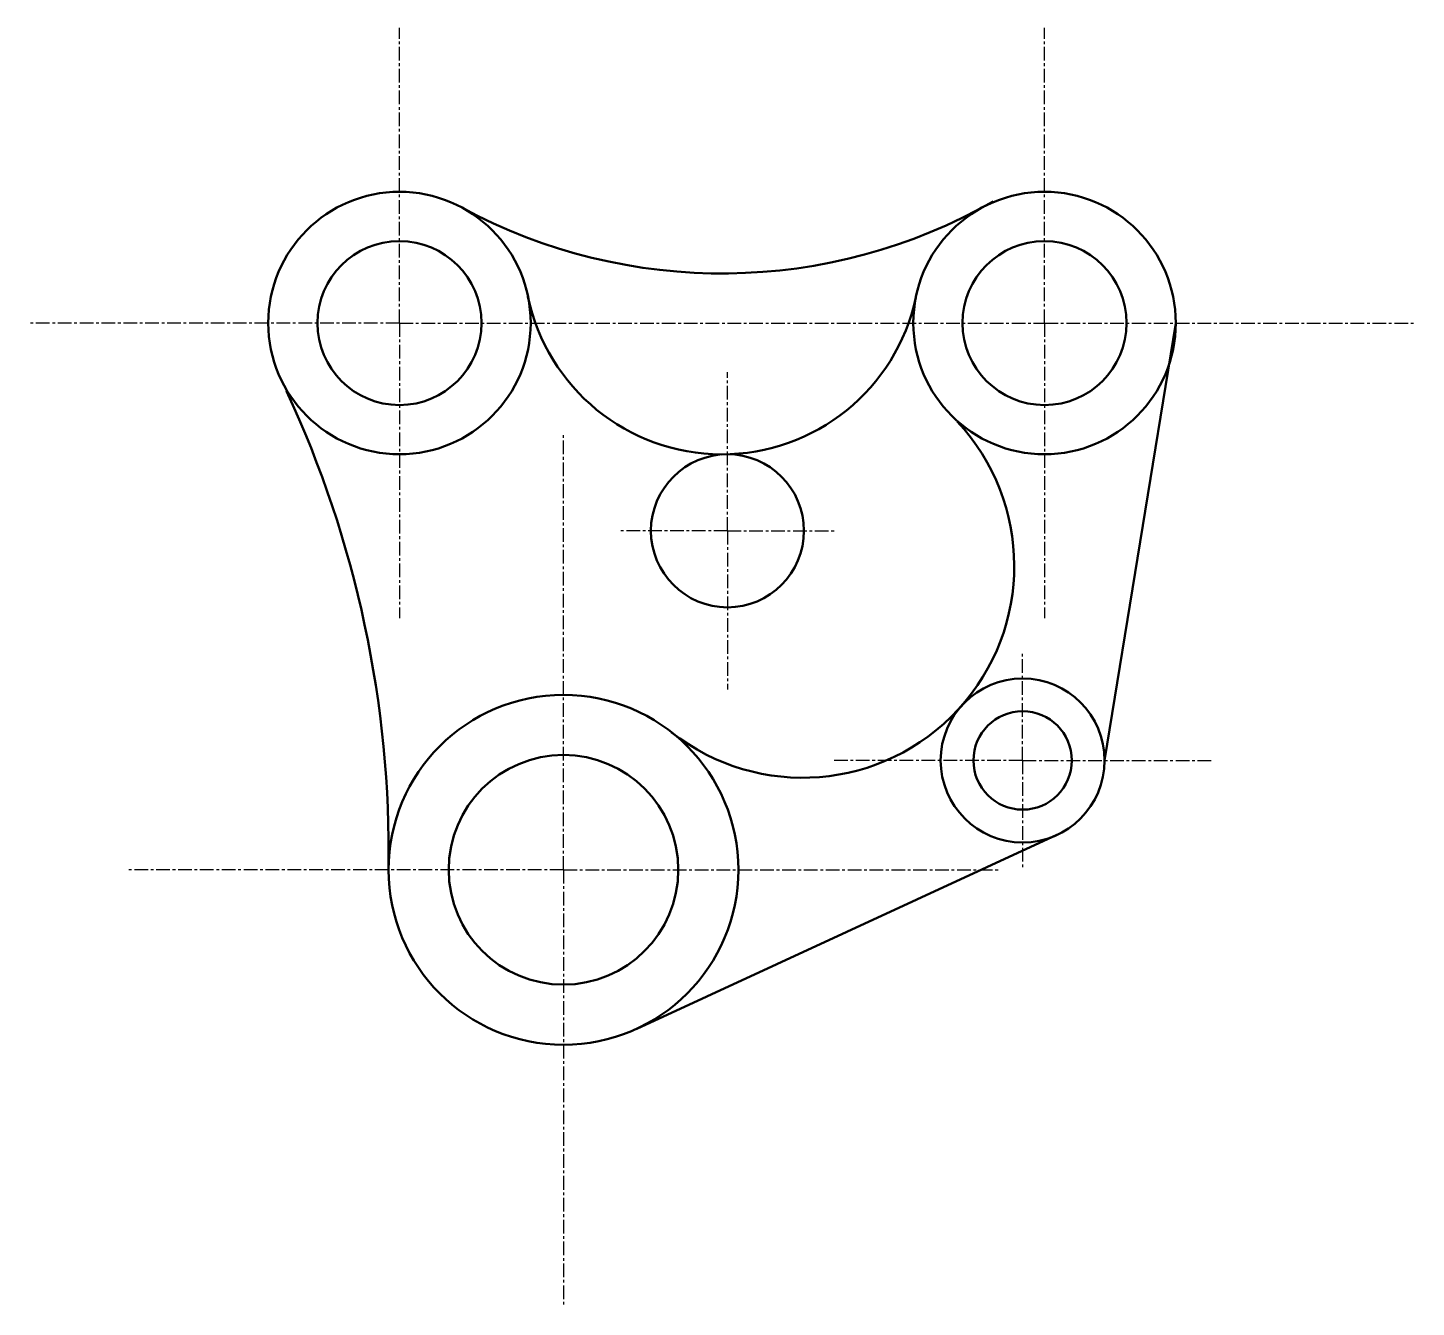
# Model space of a CAD drawing. Header units: inches. Extents: x -57688 to 420, y 0 to 11666.
# Drawn here: x -57688.5 to -57561.5, y 11548.5 to 11665.5 of the extents above.
import ezdxf

# ---------------------------------------------------------------- set-up
doc = ezdxf.new("R2010")
doc.units = ezdxf.units.IN
doc.header["$MEASUREMENT"] = 0
doc.linetypes.add('CENTER', pattern=[2, 1.25, -0.25, 0.25, -0.25])
doc.layers.add('中心线', color=1, linetype='CENTER', lineweight=25)
doc.layers.add('粗实线', color=7, linetype='Continuous', lineweight=50)

msp = doc.modelspace()

# ---------------------------------------------------------------- linework, layer by layer
at = {"layer": '中心线'}
for p, q in [((-57654.5, 11638.5), (-57654.5, 11665.5)), ((-57595.5, 11638.5), (-57595.5, 11665.5)), ((-57654.5, 11638.5), (-57688.5, 11638.5)), ((-57654.5, 11638.5), (-57595.5, 11638.5)), ((-57654.5, 11638.5), (-57654.5, 11611.5)), ((-57595.5, 11638.5), (-57561.5, 11638.5)), ((-57595.5, 11638.5), (-57595.5, 11611.5)), ((-57624.5, 11619.5), (-57624.5, 11634)), ((-57639.5, 11588.5), (-57639.5, 11628.5)), ((-57624.5, 11619.5), (-57634.5, 11619.5)), ((-57624.5, 11619.5), (-57624.5, 11605)), ((-57624.5, 11619.5), (-57614.5, 11619.5)), ((-57597.5, 11598.5), (-57597.5, 11608.5)), ((-57597.5, 11598.5), (-57615, 11598.5)), ((-57597.5, 11598.5), (-57580, 11598.5)), ((-57597.5, 11598.5), (-57597.5, 11588.5)), ((-57639.5, 11588.5), (-57679.5, 11588.5)), ((-57639.5, 11588.5), (-57599.5, 11588.5)), ((-57639.5, 11588.5), (-57639.5, 11548.5))]:
    msp.add_line(p, q, dxfattribs=at)
at = {"layer": '粗实线'}
for p, q in [((-57583.5, 11638.5), (-57590, 11598.5)), ((-57632.8, 11573.97), (-57594.36, 11591.69))]:
    msp.add_line(p, q, dxfattribs=at)
for centre, radius in [((-57654.5, 11638.5), 12), ((-57595.5, 11638.5), 12), ((-57654.5, 11638.5), 7.5), ((-57595.5, 11638.5), 7.5), ((-57624.5, 11619.5), 7), ((-57597.5, 11598.5), 7.5), ((-57639.5, 11588.5), 16), ((-57597.5, 11598.5), 4.5), ((-57639.5, 11588.5), 10.5)]:
    msp.add_circle(centre, radius, dxfattribs=at)
for centre, radius, start, end in [((-57625, 11693.03), 50, 241.5881, 299.7484), ((-57625, 11644.62), 18.13, 191.7276, 191.8971), ((-57625, 11644.62), 18.13, 191.7276, 347.9231), ((-57755.49, 11590.07), 100, 25.6188, 25.8142), ((-57755.49, 11590.07), 100, 359.0986, 24.9598), ((-57617.63, 11616.28), 19.36, 231.7881, 43.0394)]:
    msp.add_arc(centre, radius, start, end, dxfattribs=at)

doc.saveas('drawing.dxf')
